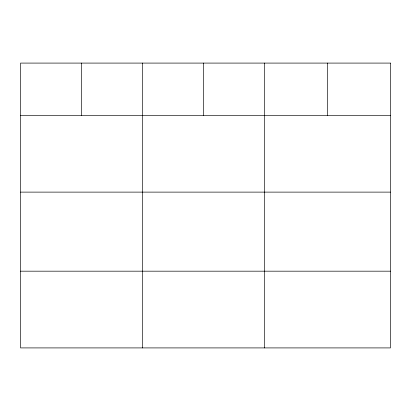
<?xml version="1.0" encoding="UTF-8"?>
<svg xmlns="http://www.w3.org/2000/svg" width="411" height="411" viewBox="0 0 411 411"><rect width="100%" height="100%" fill="white"/><g stroke="black" fill="none" stroke-linecap="round" stroke-linejoin="round"><path stroke-width="0.62" d="M20.55 115.383L390.45 115.383M20.55 192.117L390.45 192.117M20.55 271.178L390.45 271.178M327.567 63.089L327.567 115.383M264.684 63.089L264.684 347.912M203.65 63.089L203.65 115.383M142.617 63.089L142.617 347.912M81.584 63.089L81.584 115.383M390.45 63.089L20.55 63.089L20.55 347.912L390.45 347.912L390.45 63.089"/></g></svg>
